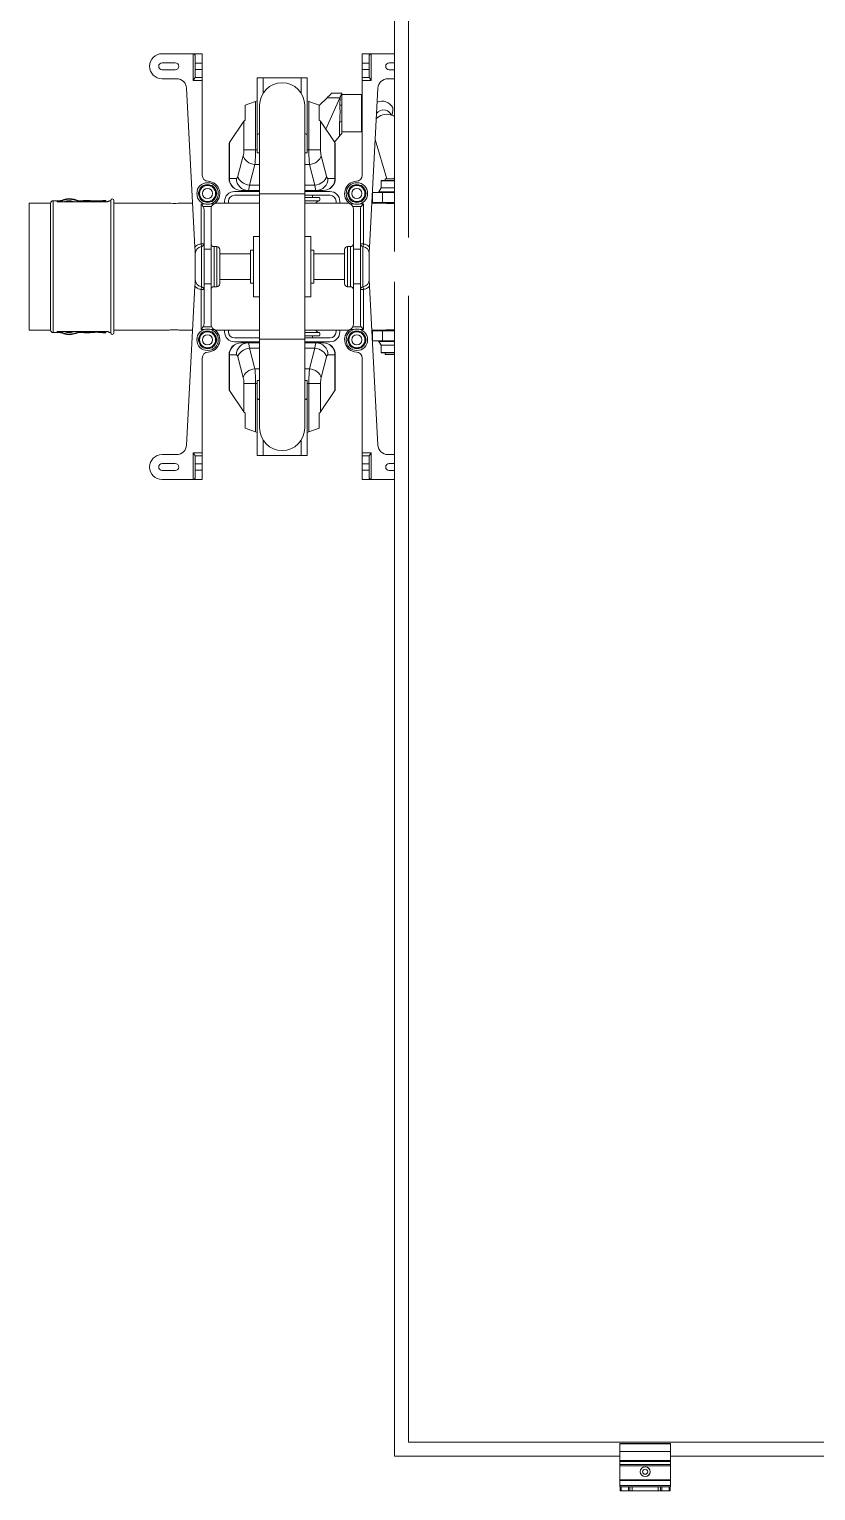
# Model space of a CAD drawing. Header units: feet. Extents: x -17 to 646, y -41 to 598.
# Drawn here: x 325.862 to 328.437, y 552.705 to 557.49 of the extents above; entities that cross this region are included whole.
import ezdxf

# ---------------------------------------------------------------- set-up
doc = ezdxf.new("R2010")
doc.units = ezdxf.units.FT
doc.header["$MEASUREMENT"] = 0

msp = doc.modelspace()

# ---------------------------------------------------------------- linework, layer by layer
at = {"color": 7, "linetype": 'Continuous', "lineweight": 15}
for p, q in [((327.0582, 556.76239), (327.0582, 560.60732)), ((327.10413, 560.56139), (327.10413, 556.80832)), ((326.42857, 557.40952), (326.29734, 557.40952)), ((326.33999, 557.37999), (326.29734, 557.37999)), ((326.39904, 557.40952), (326.39904, 557.32174)), ((326.4056, 557.40131), (326.4056, 557.3357)), ((326.42857, 557.37875), (326.4056, 557.37875)), ((326.42857, 557.01169), (326.42857, 557.40952)), ((327.0582, 557.40952), (326.95183, 557.40952)), ((326.95183, 557.40952), (326.95183, 557.01169)), ((326.9748, 557.37875), (326.95183, 557.37875)), ((326.9748, 557.3357), (326.9748, 557.40131)), ((326.98136, 557.32174), (326.98136, 557.40952)), ((327.0582, 557.37999), (327.04041, 557.37999)), ((326.29734, 557.35702), (326.33999, 557.35702)), ((326.34448, 557.3275), (326.29734, 557.3275)), ((326.39904, 557.32174), (326.42857, 557.32174)), ((326.42857, 557.33199), (326.40489, 557.33199)), ((326.4056, 557.35826), (326.42857, 557.35826)), ((326.77222, 557.33078), (326.60818, 557.33078)), ((326.60818, 557.33078), (326.60818, 557.08619)), ((326.77222, 557.33078), (326.77222, 557.08619)), ((326.95183, 557.35826), (326.9748, 557.35826)), ((326.97551, 557.33199), (326.95183, 557.33199)), ((326.95183, 557.32174), (326.98136, 557.32174)), ((327.03592, 557.3275), (327.0582, 557.3275)), ((327.04041, 557.35702), (327.0582, 557.35702)), ((326.40449, 556.77654), (326.37724, 557.29641)), ((326.6738, 557.31253), (326.6738, 557.31258)), ((326.8854, 557.28046), (326.85259, 557.28046)), ((326.85259, 557.28046), (326.85259, 557.28046)), ((326.8854, 557.27952), (326.8854, 557.28046)), ((326.8854, 557.27554), (326.94937, 557.27554)), ((326.94937, 557.27554), (326.95183, 557.27536)), ((326.97591, 556.77654), (327.00316, 557.29641)), ((326.60288, 557.25329), (326.56878, 557.24113)), ((326.56878, 557.24113), (326.56878, 557.19201)), ((326.60818, 557.25519), (326.60288, 557.25329)), ((326.60288, 557.09444), (326.60288, 557.25329)), ((326.61638, 556.18419), (326.61638, 557.24056)), ((326.76401, 557.24056), (326.76401, 556.18419)), ((326.77752, 557.25329), (326.77222, 557.25519)), ((326.81162, 557.24113), (326.77752, 557.25329)), ((326.77752, 557.25329), (326.77752, 557.09444)), ((326.81162, 557.24005), (326.83693, 557.26502)), ((326.81162, 557.19201), (326.81162, 557.24113)), ((326.8785, 557.26502), (326.83287, 557.1629)), ((326.83725, 557.26533), (326.83693, 557.26502)), ((326.83693, 557.26502), (326.8785, 557.26502)), ((326.8785, 557.26502), (326.87943, 557.26696)), ((326.87943, 557.26696), (326.87909, 557.24079)), ((326.8854, 557.18718), (326.8854, 557.24103)), ((326.51746, 557.11834), (326.56465, 557.18826)), ((326.56465, 557.18826), (326.56465, 557.09444)), ((326.81575, 557.09444), (326.81575, 557.18826)), ((326.81575, 557.18826), (326.86294, 557.11834)), ((326.87689, 557.13883), (326.86167, 557.12022)), ((326.87746, 557.13951), (326.87689, 557.13883)), ((326.94937, 557.15416), (326.8854, 557.15416)), ((326.95183, 557.15434), (326.94937, 557.15416)), ((327.03316, 556.99947), (326.99438, 557.12897)), ((326.51632, 557.11492), (326.51632, 557.00107)), ((326.51746, 557.11834), (326.51746, 557.00107)), ((326.60288, 557.09444), (326.56465, 557.09444)), ((326.60846, 557.08473), (326.61638, 557.08473)), ((326.76401, 557.08473), (326.77194, 557.08473)), ((326.77752, 557.09444), (326.81575, 557.09444)), ((326.86294, 557.11834), (326.86294, 557.00107)), ((326.86407, 557.11492), (326.86407, 557.00107)), ((326.56259, 557.07522), (326.54485, 557.0081)), ((326.58308, 556.97928), (326.60082, 557.0464)), ((326.77958, 557.0464), (326.79732, 556.97928)), ((326.83555, 557.0081), (326.81781, 557.07522)), ((326.54045, 557.00107), (326.51632, 557.00107)), ((326.86407, 557.00107), (326.83995, 557.00107)), ((327.01429, 556.96998), (327.01429, 556.99342)), ((327.01559, 556.99473), (327.05845, 556.99473)), ((327.02729, 556.99473), (327.02729, 556.99947)), ((327.02729, 556.99947), (327.0582, 556.99947)), ((327.05745, 556.99947), (327.0582, 557.0002)), ((326.61638, 556.94596), (326.53371, 556.94596)), ((326.53437, 556.95843), (326.61638, 556.95843)), ((326.55569, 556.96171), (326.61638, 556.96171)), ((326.55933, 556.95843), (326.55933, 556.96171)), ((326.76401, 556.96171), (326.82471, 556.96171)), ((326.76401, 556.95843), (326.84603, 556.95843)), ((326.84669, 556.94596), (326.76401, 556.94596)), ((326.76401, 556.93912), (326.81239, 556.93912)), ((326.78959, 556.96171), (326.78959, 556.95843)), ((326.78959, 556.94596), (326.78959, 556.93912)), ((326.80338, 556.96171), (326.80338, 556.95843)), ((327.0582, 556.95514), (326.98546, 556.95514)), ((326.98546, 556.9207), (326.98546, 556.95514)), ((327.00704, 556.95708), (327.01429, 556.96998)), ((327.01429, 556.96998), (327.0582, 556.96998)), ((327.01826, 556.92234), (327.01826, 556.95514)), ((325.86216, 556.9207), (325.93219, 556.9207)), ((325.86216, 556.9207), (325.86216, 556.50405)), ((325.93215, 556.91988), (325.93215, 556.50487)), ((325.94041, 556.92814), (325.9601, 556.92814)), ((325.95353, 556.92588), (325.95353, 556.92482)), ((325.9601, 556.92588), (325.95353, 556.92588)), ((326.11339, 556.92482), (325.95353, 556.92482)), ((325.96977, 556.92993), (325.9759, 556.93229)), ((325.97671, 556.93017), (325.97058, 556.92782)), ((325.97851, 556.92547), (325.97681, 556.92482)), ((326.01017, 556.92482), (326.00684, 556.92597)), ((326.01468, 556.92859), (326.00848, 556.93073)), ((326.00921, 556.93287), (326.01542, 556.93073)), ((326.04211, 556.92889), (326.05772, 556.92889)), ((326.10355, 556.92654), (326.04211, 556.92654)), ((326.07787, 556.92744), (326.07989, 556.92741)), ((326.10676, 556.92889), (326.11339, 556.92889)), ((326.11339, 556.92482), (326.11339, 556.92876)), ((326.12324, 556.92814), (326.12899, 556.92814)), ((326.12324, 556.92814), (326.12324, 556.92633)), ((326.12899, 556.49585), (326.12899, 556.9289)), ((326.13931, 556.49585), (326.13931, 556.9289)), ((326.13931, 556.9207), (326.31404, 556.9207)), ((326.36131, 556.9207), (326.39693, 556.9207)), ((326.42447, 556.91855), (326.42447, 556.78695)), ((326.43154, 556.9091), (326.45913, 556.9091)), ((326.43431, 556.8994), (326.43431, 556.52535)), ((326.45727, 556.52401), (326.45727, 556.90074)), ((326.46671, 556.91755), (326.46827, 556.91855)), ((326.47116, 556.9207), (326.61638, 556.9207)), ((326.50156, 556.9207), (326.50156, 556.92562)), ((326.51403, 556.92627), (326.51403, 556.9207)), ((326.76401, 556.92803), (326.81239, 556.92803)), ((326.76401, 556.9207), (326.90924, 556.9207)), ((326.86637, 556.9207), (326.86637, 556.92627)), ((326.87884, 556.92562), (326.87884, 556.9207)), ((326.91212, 556.91855), (326.91369, 556.91755)), ((326.92126, 556.9091), (326.94886, 556.9091)), ((326.92313, 556.90074), (326.92313, 556.52401)), ((326.94609, 556.52535), (326.94609, 556.8994)), ((326.95593, 556.78695), (326.95593, 556.91855)), ((326.98347, 556.9207), (327.01938, 556.9207)), ((326.98546, 556.92234), (327.0582, 556.92234)), ((327.02037, 556.92056), (327.02037, 556.92234)), ((326.5967, 556.8108), (326.61638, 556.8108)), ((326.5967, 556.8108), (326.5967, 556.61396)), ((326.76401, 556.8108), (326.7837, 556.8108)), ((326.7837, 556.8108), (326.7837, 556.61396)), ((326.4056, 556.75528), (326.4056, 556.66947)), ((326.43431, 556.76911), (326.45727, 556.76911)), ((326.46711, 556.77799), (326.47614, 556.77799)), ((326.48598, 556.6566), (326.48598, 556.76815)), ((326.48598, 556.75404), (326.58686, 556.75404)), ((326.58686, 556.76651), (326.5967, 556.76651)), ((326.58686, 556.76651), (326.58686, 556.65824)), ((326.7837, 556.76651), (326.79354, 556.76651)), ((326.79354, 556.76651), (326.79354, 556.65824)), ((326.79354, 556.75404), (326.89442, 556.75404)), ((326.89442, 556.76815), (326.89442, 556.6566)), ((326.90426, 556.77799), (326.91328, 556.77799)), ((326.94609, 556.76911), (326.92313, 556.76911)), ((326.9748, 556.75485), (326.97482, 556.75571)), ((326.9748, 556.66947), (326.9748, 556.75528)), ((326.40449, 556.64821), (326.37724, 556.12834)), ((326.4056, 556.6699), (326.40558, 556.66904)), ((326.43431, 556.65565), (326.45727, 556.65565)), ((326.47614, 556.64676), (326.46711, 556.64676)), ((326.58686, 556.67071), (326.48598, 556.67071)), ((326.5967, 556.65824), (326.58686, 556.65824)), ((326.79354, 556.65824), (326.7837, 556.65824)), ((326.89442, 556.67071), (326.79354, 556.67071)), ((326.91328, 556.64676), (326.90426, 556.64676)), ((326.94609, 556.65565), (326.92313, 556.65565)), ((326.97591, 556.64821), (327.00316, 556.12834)), ((327.0582, 552.81743), (327.0582, 556.66236)), ((326.42447, 556.6378), (326.42447, 556.5062)), ((326.5967, 556.61396), (326.61638, 556.61396)), ((326.76401, 556.61396), (326.7837, 556.61396)), ((326.95593, 556.5062), (326.95593, 556.6378)), ((327.10413, 556.61643), (327.10413, 552.86336)), ((325.93219, 556.50405), (325.86216, 556.50405)), ((326.31404, 556.50405), (326.13931, 556.50405)), ((326.39693, 556.50405), (326.36131, 556.50405)), ((326.45913, 556.51565), (326.43154, 556.51565)), ((326.46827, 556.5062), (326.46671, 556.5072)), ((326.61638, 556.50405), (326.47116, 556.50405)), ((326.50156, 556.49913), (326.50156, 556.50405)), ((326.51403, 556.50405), (326.51403, 556.49848)), ((326.90924, 556.50405), (326.76401, 556.50405)), ((326.86637, 556.49848), (326.86637, 556.50405)), ((326.87884, 556.50405), (326.87884, 556.49913)), ((326.91369, 556.5072), (326.91212, 556.5062)), ((326.94886, 556.51565), (326.92126, 556.51565)), ((327.01938, 556.50405), (326.98347, 556.50405)), ((326.98546, 556.50405), (326.98546, 556.46961)), ((327.01909, 556.50241), (327.02037, 556.50256)), ((327.02037, 556.50241), (327.02037, 556.50419)), ((325.9601, 556.49661), (325.94041, 556.49661)), ((325.95353, 556.49993), (325.95353, 556.49887)), ((325.95353, 556.49993), (326.11339, 556.49993)), ((325.9601, 556.49887), (325.95353, 556.49887)), ((325.9759, 556.49247), (325.96977, 556.49482)), ((325.97671, 556.49458), (325.97058, 556.49693)), ((325.97851, 556.49928), (325.97681, 556.49993)), ((326.01017, 556.49993), (326.00684, 556.49879)), ((326.01468, 556.49616), (326.00848, 556.49402)), ((326.01542, 556.49402), (326.00921, 556.49188)), ((326.10355, 556.49822), (326.04211, 556.49822)), ((326.05786, 556.49586), (326.04211, 556.49586)), ((326.11339, 556.49586), (326.10674, 556.49586)), ((326.11339, 556.49993), (326.11339, 556.49599)), ((326.12324, 556.49842), (326.12324, 556.49661)), ((326.12899, 556.49661), (326.12324, 556.49661)), ((326.53371, 556.47879), (326.61638, 556.47879)), ((326.61638, 556.46633), (326.53437, 556.46633)), ((326.61638, 556.46305), (326.55569, 556.46305)), ((326.81239, 556.49672), (326.76401, 556.49672)), ((326.81239, 556.48563), (326.76401, 556.48563)), ((326.76401, 556.47879), (326.84669, 556.47879)), ((326.84603, 556.46633), (326.76401, 556.46633)), ((326.82471, 556.46305), (326.76401, 556.46305)), ((326.78959, 556.48563), (326.78959, 556.47879)), ((326.78959, 556.46633), (326.78959, 556.46305)), ((327.0582, 556.50241), (326.98546, 556.50241)), ((326.98546, 556.46961), (327.0582, 556.46961)), ((327.01429, 556.45477), (327.00704, 556.46767)), ((327.01429, 556.43133), (327.01429, 556.45477)), ((327.0582, 556.45477), (327.01429, 556.45477)), ((327.01826, 556.46961), (327.01826, 556.50241)), ((326.42857, 556.01524), (326.42857, 556.41307)), ((326.51632, 556.42368), (326.54045, 556.42368)), ((326.51632, 556.30983), (326.51632, 556.42368)), ((326.51746, 556.30641), (326.51746, 556.42368)), ((326.54485, 556.41665), (326.56259, 556.34953)), ((326.60082, 556.37835), (326.58308, 556.44548)), ((326.79732, 556.44548), (326.77958, 556.37835)), ((326.81781, 556.34953), (326.83555, 556.41665)), ((326.83995, 556.42368), (326.86407, 556.42368)), ((326.86294, 556.30641), (326.86294, 556.42368)), ((326.86407, 556.30983), (326.86407, 556.42368)), ((326.95183, 556.41307), (326.95183, 556.01524)), ((327.05845, 556.43003), (327.01559, 556.43003)), ((327.02729, 556.42528), (327.02729, 556.43003)), ((327.0582, 556.42528), (327.02729, 556.42528)), ((326.60288, 556.33031), (326.56465, 556.33031)), ((326.56465, 556.33031), (326.56465, 556.23649)), ((326.60288, 556.17146), (326.60288, 556.33031)), ((326.60818, 556.09397), (326.60818, 556.33856)), ((326.61638, 556.34002), (326.60846, 556.34002)), ((326.77194, 556.34002), (326.76401, 556.34002)), ((326.77222, 556.09397), (326.77222, 556.33856)), ((326.77752, 556.33031), (326.77752, 556.17146)), ((326.77752, 556.33031), (326.81575, 556.33031)), ((326.81575, 556.23649), (326.81575, 556.33031)), ((326.56465, 556.23649), (326.51746, 556.30641)), ((326.86294, 556.30641), (326.81575, 556.23649)), ((326.56878, 556.23274), (326.56878, 556.18362)), ((326.81162, 556.18362), (326.81162, 556.23274)), ((326.56878, 556.18362), (326.60288, 556.17146)), ((326.60288, 556.17146), (326.60818, 556.16957)), ((326.77222, 556.16957), (326.77752, 556.17146)), ((326.77752, 556.17146), (326.81162, 556.18362)), ((326.34448, 556.09725), (326.29734, 556.09725)), ((326.39904, 556.10301), (326.39904, 556.01524)), ((326.42857, 556.10301), (326.39904, 556.10301)), ((326.40489, 556.09276), (326.42857, 556.09276)), ((326.4056, 556.08905), (326.4056, 556.02344)), ((326.60818, 556.09397), (326.77222, 556.09397)), ((326.7066, 556.11222), (326.7066, 556.11217)), ((326.98136, 556.10301), (326.95183, 556.10301)), ((326.95183, 556.09276), (326.97551, 556.09276)), ((326.9748, 556.02344), (326.9748, 556.08905)), ((326.98136, 556.01524), (326.98136, 556.10301)), ((327.03592, 556.09725), (327.0582, 556.09725)), ((326.33999, 556.06773), (326.29734, 556.06773)), ((326.29734, 556.04476), (326.33999, 556.04476)), ((326.42857, 556.06649), (326.4056, 556.06649)), ((326.4056, 556.046), (326.42857, 556.046)), ((326.9748, 556.06649), (326.95183, 556.06649)), ((326.95183, 556.046), (326.9748, 556.046)), ((327.0582, 556.06773), (327.04041, 556.06773)), ((327.04041, 556.04476), (327.0582, 556.04476)), ((326.42857, 556.01524), (326.29734, 556.01524)), ((327.0582, 556.01524), (326.95183, 556.01524)), ((327.10413, 552.86336), (330.94906, 552.86336)), ((327.79553, 552.84195), (327.79503, 552.84195)), ((327.79503, 552.84195), (327.79503, 552.73256)), ((327.79553, 552.85957), (327.9612, 552.85957)), ((327.79553, 552.85957), (327.79553, 552.80064)), ((327.79553, 552.85944), (327.9612, 552.85944)), ((327.79553, 552.85805), (327.9612, 552.85805)), ((327.79553, 552.83344), (327.9612, 552.83344)), ((327.9612, 552.85957), (327.9612, 552.80064)), ((327.96169, 552.84195), (327.9612, 552.84195)), ((327.96169, 552.84195), (327.96169, 552.73256)), ((327.79503, 552.81743), (327.0582, 552.81743)), ((327.96169, 552.79109), (327.79503, 552.79109)), ((327.96169, 552.78674), (327.79503, 552.78674)), ((327.79553, 552.80392), (327.9612, 552.80392)), ((327.79553, 552.80064), (327.9612, 552.80064)), ((330.09149, 552.81743), (327.96169, 552.81743)), ((327.79553, 552.73256), (327.79503, 552.73256)), ((327.79553, 552.74067), (327.9612, 552.74067)), ((327.79553, 552.74067), (327.79553, 552.71698)), ((327.9612, 552.7383), (327.79553, 552.7383)), ((327.9612, 552.74067), (327.9612, 552.71698)), ((327.96169, 552.73256), (327.9612, 552.73256)), ((327.9612, 552.72223), (327.79553, 552.72223)), ((327.9612, 552.71698), (327.79553, 552.71698)), ((327.79635, 552.70461), (327.79635, 552.71698)), ((327.79635, 552.70461), (327.96038, 552.70461)), ((327.82859, 552.70461), (327.82859, 552.71698)), ((327.92813, 552.70461), (327.92813, 552.71698)), ((327.96038, 552.71698), (327.96038, 552.70461))]:
    msp.add_line(p, q, dxfattribs=at)
at = {"color": 8, "linetype": 'Continuous', "lineweight": 15}
for p, q in [((326.62787, 557.33078), (326.62787, 557.2801)), ((326.75253, 557.33078), (326.75253, 557.2801)), ((326.94937, 557.27554), (326.94937, 557.15416)), ((326.60818, 557.09444), (326.60288, 557.09444)), ((326.77752, 557.09444), (326.77222, 557.09444)), ((326.60082, 557.0464), (326.61638, 557.0464)), ((326.76401, 557.0464), (326.77958, 557.0464)), ((327.01429, 556.99342), (327.0582, 556.99342)), ((326.61638, 556.97928), (326.58308, 556.97928)), ((326.58358, 556.96171), (326.58358, 556.95843)), ((326.76401, 556.95022), (326.61638, 556.95022)), ((326.79732, 556.97928), (326.76401, 556.97928)), ((326.79682, 556.95843), (326.79682, 556.96171)), ((327.00704, 556.95708), (327.0582, 556.95708)), ((325.94041, 556.49661), (325.94041, 556.92814)), ((325.9601, 556.92814), (325.9601, 556.92588)), ((325.96977, 556.92993), (325.97058, 556.92782)), ((325.9759, 556.93229), (325.97671, 556.93017)), ((326.00921, 556.93287), (326.00848, 556.93073)), ((326.01542, 556.93073), (326.01468, 556.92859)), ((326.03832, 556.92812), (326.03855, 556.92587)), ((326.10355, 556.92654), (326.10355, 556.92482)), ((326.43471, 556.91855), (326.42447, 556.91855)), ((326.46827, 556.91855), (326.45687, 556.91855)), ((326.92353, 556.91855), (326.91212, 556.91855)), ((326.95593, 556.91855), (326.94568, 556.91855)), ((326.42447, 556.78695), (326.4256, 556.77805)), ((326.42447, 556.78695), (326.43427, 556.78695)), ((326.4257, 556.64669), (326.4257, 556.77807)), ((326.46711, 556.64676), (326.46711, 556.77799)), ((326.47614, 556.77799), (326.47614, 556.64676)), ((326.90426, 556.64676), (326.90426, 556.77799)), ((326.91328, 556.77799), (326.91328, 556.64676)), ((326.94613, 556.78695), (326.95593, 556.78695)), ((326.9547, 556.77807), (326.9547, 556.64669)), ((326.9548, 556.77805), (326.95593, 556.78695)), ((326.4256, 556.6467), (326.42447, 556.6378)), ((326.95593, 556.6378), (326.9548, 556.6467)), ((326.43427, 556.6378), (326.42447, 556.6378)), ((326.95593, 556.6378), (326.94613, 556.6378)), ((326.42447, 556.5062), (326.43471, 556.5062)), ((326.45687, 556.5062), (326.46827, 556.5062)), ((326.91212, 556.5062), (326.92353, 556.5062)), ((326.94568, 556.5062), (326.95593, 556.5062)), ((325.9601, 556.49661), (325.9601, 556.49887)), ((325.96977, 556.49482), (325.97058, 556.49693)), ((325.9759, 556.49247), (325.97671, 556.49458)), ((326.00921, 556.49188), (326.00848, 556.49402)), ((326.01542, 556.49402), (326.01468, 556.49616)), ((326.03832, 556.49663), (326.03855, 556.49888)), ((326.10355, 556.49993), (326.10355, 556.49822)), ((326.76401, 556.47453), (326.61638, 556.47453)), ((327.0582, 556.46767), (327.00704, 556.46767)), ((326.58308, 556.44548), (326.61638, 556.44548)), ((326.76401, 556.44548), (326.79732, 556.44548)), ((327.0582, 556.43133), (327.01429, 556.43133)), ((326.61638, 556.37835), (326.60082, 556.37835)), ((326.77958, 556.37835), (326.76401, 556.37835)), ((326.60288, 556.33031), (326.60818, 556.33031)), ((326.77222, 556.33031), (326.77752, 556.33031)), ((326.62787, 556.09397), (326.62787, 556.14465)), ((326.75253, 556.09397), (326.75253, 556.14465)), ((327.79553, 552.81816), (327.79503, 552.81816)), ((327.96169, 552.81816), (327.9612, 552.81816)), ((327.79953, 552.70461), (327.79953, 552.71698)), ((327.82433, 552.70461), (327.82433, 552.71698)), ((327.83604, 552.70461), (327.83604, 552.71698)), ((327.92068, 552.70461), (327.92068, 552.71698)), ((327.93239, 552.70461), (327.93239, 552.71698)), ((327.9572, 552.70461), (327.9572, 552.71698))]:
    msp.add_line(p, q, dxfattribs=at)
at = {"color": 7, "linetype": 'Continuous', "lineweight": 15, "flags": 128}
for points in [[(327.05195, 557.23287), (327.05222, 557.23218), (327.05261, 557.22978), (327.05263, 557.22636), (327.05231, 557.22209), (327.05164, 557.21717), (327.05066, 557.21183), (327.04981, 557.20795)], [(326.60082, 557.0464), (326.59404, 557.04767), (326.58746, 557.0498), (326.5813, 557.05271), (326.57575, 557.05632), (326.57096, 557.06051), (326.5671, 557.06515), (326.56428, 557.07011), (326.56259, 557.07522)], [(326.77958, 557.0464), (326.78636, 557.04767), (326.79293, 557.0498), (326.79909, 557.05271), (326.80465, 557.05632), (326.80944, 557.06051), (326.8133, 557.06515), (326.81612, 557.07011), (326.81781, 557.07522)], [(326.58308, 556.97928), (326.5763, 556.98055), (326.56972, 556.98268), (326.56356, 556.98559), (326.55801, 556.9892), (326.55322, 556.99339), (326.54936, 556.99803), (326.54654, 557.00299), (326.54485, 557.0081)], [(326.79732, 556.97928), (326.8041, 556.98055), (326.81068, 556.98268), (326.81684, 556.98559), (326.82239, 556.9892), (326.82718, 556.99339), (326.83104, 556.99803), (326.83386, 557.00299), (326.83555, 557.0081)], [(327.05448, 556.99947), (327.05504, 557.00009), (327.0582, 557.00328)], [(326.58308, 556.44548), (326.5763, 556.4442), (326.56972, 556.44207), (326.56356, 556.43916), (326.55801, 556.43555), (326.55322, 556.43136), (326.54936, 556.42672), (326.54654, 556.42176), (326.54485, 556.41665)], [(326.79732, 556.44548), (326.8041, 556.4442), (326.81068, 556.44207), (326.81684, 556.43916), (326.82239, 556.43555), (326.82718, 556.43136), (326.83104, 556.42672), (326.83386, 556.42176), (326.83555, 556.41665)], [(326.60082, 556.37835), (326.59404, 556.37708), (326.58746, 556.37495), (326.5813, 556.37204), (326.57575, 556.36843), (326.57096, 556.36424), (326.5671, 556.3596), (326.56428, 556.35464), (326.56259, 556.34953)], [(326.77958, 556.37835), (326.78636, 556.37708), (326.79293, 556.37495), (326.79909, 556.37204), (326.80465, 556.36843), (326.80944, 556.36424), (326.8133, 556.3596), (326.81612, 556.35464), (326.81781, 556.34953)]]:
    msp.add_lwpolyline(points, dxfattribs=at)
at = {"color": 8, "linetype": 'Continuous', "lineweight": 15, "flags": 128}
msp.add_lwpolyline([(327.0549, 556.99947), (327.05528, 556.99989), (327.0582, 557.00285)], dxfattribs=at)
at = {"color": 7, "linetype": 'Continuous', "lineweight": 15}
for centre, radius in [((326.44579, 556.95186), 0.0351), ((326.93461, 556.95186), 0.0351), ((326.44579, 556.95186), 0.02625), ((326.44579, 556.95186), 0.0164), ((326.93461, 556.95186), 0.02625), ((326.93461, 556.95186), 0.0164), ((326.44579, 556.47289), 0.0351), ((326.93461, 556.47289), 0.0351), ((326.44579, 556.47289), 0.02625), ((326.44579, 556.47289), 0.0164), ((326.93461, 556.47289), 0.02625), ((326.93461, 556.47289), 0.0164), ((327.87836, 552.76701), 0.01619), ((327.87836, 552.76701), 0.01614), ((327.87836, 552.76701), 0.0082)]:
    msp.add_circle(centre, radius, dxfattribs=at)
for centre, radius, start, end in [((326.29734, 557.36851), 0.04101, 90, 270), ((326.29734, 557.36851), 0.01148, 90, 270), ((326.33999, 557.36851), 0.01148, 270, 90), ((327.04041, 557.36851), 0.01148, 90, 270), ((326.34448, 557.29469), 0.03281, 3, 90), ((327.03592, 557.29469), 0.03281, 90, 177), ((326.6902, 557.24056), 0.07381, 0, 180), ((326.87991, 557.30036), 0.05958, 269.21598, 275.28872), ((327.02209, 557.19774), 0.028, 76.56995, 146.30866), ((327.01695, 557.21485), 0.03937, 27.24949, 114.28474), ((327.02316, 557.20072), 0.02486, 19.65213, 77.36513), ((326.87923, 557.2496), 0.06272, 269.1398, 275.6402), ((327.03264, 557.16244), 0.04869, 76.6949, 135.48862), ((327.03339, 557.16577), 0.04527, 56.7701, 76.64233), ((326.44825, 557.01169), 0.01968, 180, 267.64472), ((326.44579, 556.95186), 0.0292, 65.33618, 115.68437), ((326.44579, 556.95186), 0.04019, 304.01996, 87.64472), ((326.55569, 557.00107), 0.03937, 180, 270), ((326.55629, 557.00054), 0.03883, 179.20634, 269.11267), ((326.57928, 557.00054), 0.03883, 179.20634, 269.11267), ((326.80112, 557.00054), 0.03883, 270.88733, 0.79366), ((326.8241, 557.00054), 0.03883, 270.88733, 0.79366), ((326.82471, 557.00107), 0.03937, 270, 0), ((326.93461, 556.95186), 0.04019, 92.35528, 235.98004), ((326.93461, 556.95186), 0.0292, 65.33618, 115.68437), ((326.93215, 557.01169), 0.01968, 272.35528, 0), ((327.01559, 556.99342), 0.0013, 90, 180), ((325.99335, 556.88681), 0.04871, 71, 110.99997), ((325.99335, 556.88681), 0.04645, 71, 111), ((326.13415, 556.9289), 0.00516, 0, 180), ((326.44579, 556.95186), 0.0292, 184.60084, 234.255), ((326.44579, 556.95186), 0.0292, 126.47348, 173.56567), ((326.44579, 556.95186), 0.0292, 5.60492, 53.90319), ((326.44579, 556.95186), 0.0292, 306.34948, 353.82664), ((326.53437, 556.92562), 0.03281, 90, 180), ((326.53371, 556.92627), 0.01968, 90, 180), ((326.7935, 556.93357), 0.01968, 343.6403, 16.3597), ((326.84603, 556.92562), 0.03281, 0, 90), ((326.84669, 556.92627), 0.01968, 0, 90), ((326.93461, 556.95186), 0.0292, 184.60084, 234.255), ((326.93461, 556.95186), 0.0292, 126.47348, 173.56567), ((326.93461, 556.95186), 0.0292, 5.60492, 53.90319), ((326.93461, 556.95186), 0.0292, 306.34948, 353.82664), ((327.00818, 556.95645), 0.0013, 150.65726, 270), ((325.94041, 556.91988), 0.00826, 90, 174.30408), ((325.9601, 556.95514), 0.027, 270, 291), ((325.9601, 556.95514), 0.02927, 270, 291), ((325.99335, 556.88681), 0.04141, 71, 111), ((326.03275, 556.98108), 0.05551, 251, 276), ((326.03275, 556.98108), 0.05325, 251, 276.00002), ((326.03618, 556.94845), 0.02044, 276, 286.89111), ((326.03618, 556.94845), 0.0227, 276, 285.14187), ((326.33753, 557.12829), 0.20895, 263.54585, 276.5358), ((326.44579, 556.95186), 0.0292, 245.76204, 295.15044), ((326.47696, 556.90074), 0.01968, 154.88049, 180), ((326.81239, 556.91491), 0.01312, 90, 153.81634), ((326.90344, 556.90074), 0.01968, 0, 25.11951), ((326.93461, 556.95186), 0.0292, 245.76204, 295.15044), ((326.42857, 556.75528), 0.02296, 97.18076, 180), ((326.42447, 556.78783), 0.00984, 277.18076, 0), ((326.46711, 556.78783), 0.00984, 180, 270), ((326.47614, 556.76815), 0.00984, 0, 90), ((326.90426, 556.76815), 0.00984, 90, 180), ((326.91328, 556.78783), 0.00984, 270, 0), ((326.95593, 556.78783), 0.00984, 180, 262.81924), ((326.95183, 556.75528), 0.02296, 0, 82.81924), ((326.42857, 556.66947), 0.02296, 180, 262.81924), ((326.42447, 556.63692), 0.00984, 0, 82.81924), ((326.46711, 556.63692), 0.00984, 90, 180), ((326.47614, 556.6566), 0.00984, 270, 0), ((326.90426, 556.6566), 0.00984, 180, 270), ((326.91328, 556.63692), 0.00984, 0, 90), ((326.95593, 556.63692), 0.00984, 97.18076, 180), ((326.95183, 556.66947), 0.02296, 277.18076, 0), ((325.94041, 556.50487), 0.00826, 185.69592, 270), ((326.44579, 556.47289), 0.04019, 272.35528, 55.98004), ((326.47696, 556.52401), 0.01968, 180, 205.11951), ((326.81239, 556.50984), 0.01312, 206.18366, 270), ((326.93461, 556.47289), 0.04019, 124.01996, 267.64472), ((326.90344, 556.52401), 0.01968, 334.88049, 0), ((325.9601, 556.46961), 0.02927, 69, 90), ((325.9601, 556.46961), 0.027, 69, 90), ((325.99335, 556.53794), 0.04871, 249, 289), ((325.99335, 556.53794), 0.04645, 249, 289), ((325.99335, 556.53794), 0.04141, 249, 289), ((326.03275, 556.44367), 0.05551, 84, 109), ((326.03275, 556.44367), 0.05325, 84, 109), ((326.03618, 556.4763), 0.02044, 73.11164, 84), ((326.03618, 556.4763), 0.0227, 74.85813, 84), ((326.13415, 556.49585), 0.00516, 180, 0), ((326.44579, 556.47289), 0.0292, 184.60084, 234.255), ((326.44579, 556.47289), 0.0292, 126.47348, 173.56567), ((326.44579, 556.47289), 0.0292, 65.33618, 115.68437), ((326.44579, 556.47289), 0.0292, 5.60492, 53.90319), ((326.44579, 556.47289), 0.0292, 306.34948, 353.82664), ((326.53437, 556.49913), 0.03281, 180, 270), ((326.53371, 556.49848), 0.01968, 180, 270), ((326.55569, 556.42368), 0.03937, 90, 180), ((326.55629, 556.42422), 0.03883, 90.88733, 180.79366), ((326.57928, 556.42422), 0.03883, 90.88733, 180.79366), ((326.80112, 556.42422), 0.03883, 359.20634, 89.11267), ((326.7935, 556.49118), 0.01968, 343.6403, 16.3597), ((326.8241, 556.42422), 0.03883, 359.20634, 89.11267), ((326.82471, 556.42368), 0.03937, 0, 90), ((326.84603, 556.49913), 0.03281, 270, 0), ((326.84669, 556.49848), 0.01968, 270, 0), ((326.93461, 556.47289), 0.0292, 184.60084, 234.255), ((326.93461, 556.47289), 0.0292, 126.47348, 173.56567), ((326.93461, 556.47289), 0.0292, 65.33618, 115.68437), ((326.93461, 556.47289), 0.0292, 5.60492, 53.90319), ((326.93461, 556.47289), 0.0292, 306.34948, 353.82664), ((327.00818, 556.46831), 0.0013, 90, 209.34274), ((326.44825, 556.41307), 0.01968, 92.35528, 180), ((326.44579, 556.47289), 0.0292, 245.76204, 295.15044), ((326.93461, 556.47289), 0.0292, 245.76204, 295.15044), ((326.93215, 556.41307), 0.01968, 0, 87.64472), ((327.01559, 556.43133), 0.0013, 180, 270), ((326.6902, 556.18419), 0.07381, 180, 0), ((326.34448, 556.13006), 0.03281, 270, 357), ((327.03592, 556.13006), 0.03281, 183, 270), ((326.29734, 556.05624), 0.04101, 90, 270), ((326.29734, 556.05624), 0.01148, 90, 270), ((326.33999, 556.05624), 0.01148, 270, 90), ((327.04041, 556.05624), 0.01148, 90, 270)]:
    msp.add_arc(centre, radius, start, end, dxfattribs=at)
at = {"color": 7, "linetype": 'Continuous', "lineweight": 15, "extrusion": (0, 0, -1)}
for centre, major_axis, ratio, start_param, end_param in [((326.39904, 557.40131), (0, 0.0082), 0.8, 0, 1.5707963), ((326.98136, 557.40131), (0, 0.0082), 0.8, 4.712389, 6.2831853), ((326.39904, 557.3357), (0, 0.0082), 0.8, 1.5707963, 2.0399954), ((326.98136, 557.3357), (0, 0.0082), 0.8, 4.2431899, 4.712389), ((326.60288, 557.18484), (-0.03937, 0), 0.364309, 0.2410691, 0.5235988), ((326.77752, 557.18484), (-0.03937, 0), 0.364309, 2.6179939, 2.9005235), ((326.62787, 557.1416), (-0.01968, 0), 0.4444444, 0, 0.9479697), ((326.75253, 557.1416), (-0.01968, 0), 0.4444444, 2.1936229, 3.1415927), ((326.55569, 557.11492), (-0.03937, 0), 0.364309, 0, 0.2410691), ((326.55819, 557.09444), (0, 0.02625), 0.2458501, 1.5707963, 2.3923737), ((326.59642, 557.09444), (0, 0.06561), 0.0983401, 1.5707963, 2.3923737), ((326.62787, 557.08619), (-0.01968, 0), 0.4444444, 6.1157372, 6.2831853), ((326.75253, 557.08619), (-0.01968, 0), 0.4444444, 3.1415927, 3.3090407), ((326.78398, 557.09444), (0, 0.06561), 0.0983401, 3.8908116, 4.712389), ((326.8222, 557.09444), (0, 0.02625), 0.2458501, 3.8908116, 4.712389), ((326.82471, 557.11492), (-0.03937, 0), 0.364309, 2.9005235, 3.1415927), ((326.54045, 557.02732), (0, 0.02625), 0.2458501, 2.3923737, 3.1415927), ((326.83995, 557.02732), (0, 0.02625), 0.2458501, 3.1415927, 3.8908116), ((326.57868, 557.02732), (0, 0.06561), 0.0983401, 2.3923737, 3.1415927), ((326.80172, 557.02732), (0, 0.06561), 0.0983401, 3.1415927, 3.8908116), ((326.42447, 556.8994), (0, 0.01395), 0.7053898, 0.8020114, 1.5707963), ((326.95593, 556.8994), (0, 0.01395), 0.7053898, 4.712389, 5.4811739), ((326.42447, 556.52535), (0, 0.01395), 0.7053898, 1.5707963, 2.3395813), ((326.95593, 556.52535), (0, 0.01395), 0.7053898, 3.943604, 4.712389), ((326.57868, 556.39743), (0, 0.06561), 0.0983401, 0, 0.749219), ((326.80172, 556.39743), (0, 0.06561), 0.0983401, 5.5339663, 6.2831853), ((326.54045, 556.39743), (0, 0.02625), 0.2458501, 0, 0.749219), ((326.83995, 556.39743), (0, 0.02625), 0.2458501, 5.5339663, 6.2831853), ((326.59642, 556.33031), (0, 0.06561), 0.0983401, 0.749219, 1.5707963), ((326.78398, 556.33031), (0, 0.06561), 0.0983401, 4.712389, 5.5339663), ((326.55819, 556.33031), (0, 0.02625), 0.2458501, 0.749219, 1.5707963), ((326.62787, 556.33856), (-0.01968, 0), 0.4444444, 0, 0.1674481), ((326.75253, 556.33856), (-0.01968, 0), 0.4444444, 2.9741446, 3.1415927), ((326.8222, 556.33031), (0, 0.02625), 0.2458501, 4.712389, 5.5339663), ((326.55569, 556.30983), (-0.03937, 0), 0.364309, 6.0421162, 6.2831853), ((326.62787, 556.28316), (-0.01968, 0), 0.4444444, 5.3352156, 6.2831853), ((326.75253, 556.28316), (-0.01968, 0), 0.4444444, 3.1415927, 4.0895624), ((326.82471, 556.30983), (-0.03937, 0), 0.364309, 3.1415927, 3.3826618), ((326.60288, 556.23991), (-0.03937, 0), 0.364309, 5.7595865, 6.0421162), ((326.77752, 556.23991), (-0.03937, 0), 0.364309, 3.3826618, 3.6651914), ((326.39904, 556.08905), (0, 0.0082), 0.8, 1.1015973, 1.5707963), ((326.98136, 556.08905), (0, 0.0082), 0.8, 4.712389, 5.181588), ((326.39904, 556.02344), (0, 0.0082), 0.8, 1.5707963, 3.1415927), ((326.98136, 556.02344), (0, 0.0082), 0.8, 3.1415927, 4.712389)]:
    msp.add_ellipse(centre, major_axis=major_axis, ratio=ratio, start_param=start_param, end_param=end_param, dxfattribs=at)
at = {"color": 7, "linetype": 'Continuous', "lineweight": 15}
for points, knots in [([(326.39904, 557.32174), (326.39905, 557.32176), (326.40037, 557.32385), (326.40271, 557.32745), (326.40426, 557.33068), (326.40489, 557.33199)], [0, 0, 0, 0, 0.0037126, 0.594805, 1, 1, 1, 1]), ([(326.97551, 557.33199), (326.97614, 557.33068), (326.97768, 557.32745), (326.98002, 557.32385), (326.98135, 557.32176), (326.98136, 557.32174)], [0, 0, 0, 0, 0.405195, 0.9962874, 1, 1, 1, 1]), ([(326.85259, 557.28046), (326.85257, 557.28044), (326.85249, 557.28035), (326.85108, 557.27893), (326.84748, 557.27534), (326.84268, 557.2706), (326.83908, 557.26711), (326.83725, 557.26533)], [0, 0, 0, 0, 0.068009, 0.2890927, 0.5457101, 0.7681046, 1, 1, 1, 1]), ([(326.87943, 557.26696), (326.87982, 557.26769), (326.88159, 557.27107), (326.88451, 557.27615), (326.88511, 557.27843), (326.8854, 557.27952)], [0, 0, 0, 0, 0.1272746, 0.5817612, 1, 1, 1, 1]), ([(326.8854, 557.24103), (326.8854, 557.25104), (326.8854, 557.26387), (326.8854, 557.2767), (326.8854, 557.27952)], [0, 0, 0, 0, 0.7800779, 1, 1, 1, 1]), ([(326.87909, 557.24079), (326.87912, 557.23687), (326.87916, 557.22904), (326.87976, 557.21615), (326.87897, 557.20208), (326.87852, 557.19195), (326.87829, 557.18688)], [0, 0, 0, 0, 0.21764, 0.4354998, 0.7175792, 1, 1, 1, 1]), ([(326.87829, 557.18688), (326.87824, 557.18365), (326.87798, 557.16787), (326.8777, 557.15207), (326.87746, 557.13952), (326.87746, 557.13951)], [0, 0, 0, 0, 0.2047228, 0.9995737, 1, 1, 1, 1]), ([(326.8854, 557.14917), (326.8854, 557.14919), (326.8854, 557.15863), (326.8854, 557.1713), (326.8854, 557.18395), (326.8854, 557.18718)], [0, 0, 0, 0, 0.0017208, 0.7451016, 1, 1, 1, 1]), ([(326.8854, 557.14917), (326.8853, 557.14895), (326.88503, 557.14838), (326.88249, 557.14529), (326.87924, 557.14156), (326.87746, 557.13951)], [0, 0, 0, 0, 0.2263993, 0.5760504, 1, 1, 1, 1]), ([(326.41548, 556.95186), (326.41672, 556.95399), (326.4192, 556.9583), (326.42177, 556.96274), (326.42306, 556.96499)], [0, 0, 0, 0, 0.495458, 1, 1, 1, 1]), ([(326.42306, 556.93874), (326.42288, 556.93905), (326.42152, 556.94141), (326.41896, 556.94585), (326.41665, 556.94985), (326.41548, 556.95186)], [0, 0, 0, 0, 0.0700858, 0.5307822, 1, 1, 1, 1]), ([(326.42306, 556.96499), (326.42324, 556.9653), (326.4246, 556.96765), (326.42716, 556.97209), (326.42947, 556.97609), (326.43064, 556.97811)], [0, 0, 0, 0, 0.0700858, 0.5307822, 1, 1, 1, 1]), ([(326.43064, 556.92562), (326.42941, 556.92775), (326.42692, 556.93205), (326.42436, 556.9365), (326.42306, 556.93874)], [0, 0, 0, 0, 0.495458, 1, 1, 1, 1]), ([(326.44579, 556.97811), (326.44441, 556.97811), (326.43928, 556.97811), (326.43429, 556.97811), (326.43064, 556.97811)], [0, 0, 0, 0, 0.2686336, 1, 1, 1, 1]), ([(326.46094, 556.97811), (326.45967, 556.97811), (326.45473, 556.97811), (326.4496, 556.97811), (326.44579, 556.97811)], [0, 0, 0, 0, 0.2575513, 1, 1, 1, 1]), ([(326.46094, 556.97811), (326.46217, 556.97598), (326.46466, 556.97168), (326.46722, 556.96723), (326.46852, 556.96499)], [0, 0, 0, 0, 0.495458, 1, 1, 1, 1]), ([(326.46852, 556.93874), (326.46834, 556.93843), (326.46698, 556.93607), (326.46442, 556.93163), (326.46211, 556.92764), (326.46094, 556.92562)], [0, 0, 0, 0, 0.0700858, 0.5307822, 1, 1, 1, 1]), ([(326.46852, 556.96499), (326.4687, 556.96468), (326.47006, 556.96232), (326.47262, 556.95788), (326.47493, 556.95388), (326.4761, 556.95186)], [0, 0, 0, 0, 0.0700858, 0.5307822, 1, 1, 1, 1]), ([(326.4761, 556.95186), (326.47487, 556.94973), (326.47238, 556.94543), (326.46981, 556.94098), (326.46852, 556.93874)], [0, 0, 0, 0, 0.495458, 1, 1, 1, 1]), ([(326.9043, 556.95186), (326.90553, 556.95399), (326.90802, 556.9583), (326.91058, 556.96274), (326.91188, 556.96499)], [0, 0, 0, 0, 0.495458, 1, 1, 1, 1]), ([(326.91188, 556.93874), (326.9117, 556.93905), (326.91034, 556.94141), (326.90778, 556.94585), (326.90547, 556.94985), (326.9043, 556.95186)], [0, 0, 0, 0, 0.0700858, 0.5307822, 1, 1, 1, 1]), ([(326.91188, 556.96499), (326.91206, 556.9653), (326.91342, 556.96765), (326.91598, 556.97209), (326.91829, 556.97609), (326.91946, 556.97811)], [0, 0, 0, 0, 0.0700858, 0.5307822, 1, 1, 1, 1]), ([(326.91946, 556.92562), (326.91823, 556.92775), (326.91574, 556.93205), (326.91317, 556.9365), (326.91188, 556.93874)], [0, 0, 0, 0, 0.495458, 1, 1, 1, 1]), ([(326.93461, 556.97811), (326.93323, 556.97811), (326.9281, 556.97811), (326.92311, 556.97811), (326.91946, 556.97811)], [0, 0, 0, 0, 0.2686336, 1, 1, 1, 1]), ([(326.94976, 556.97811), (326.94849, 556.97811), (326.94355, 556.97811), (326.93842, 556.97811), (326.93461, 556.97811)], [0, 0, 0, 0, 0.2575513, 1, 1, 1, 1]), ([(326.94976, 556.97811), (326.95099, 556.97598), (326.95347, 556.97168), (326.95604, 556.96723), (326.95734, 556.96499)], [0, 0, 0, 0, 0.495458, 1, 1, 1, 1]), ([(326.95734, 556.93874), (326.95716, 556.93843), (326.9558, 556.93607), (326.95323, 556.93163), (326.95093, 556.92764), (326.94976, 556.92562)], [0, 0, 0, 0, 0.0700858, 0.5307822, 1, 1, 1, 1]), ([(326.95734, 556.96499), (326.95752, 556.96468), (326.95888, 556.96232), (326.96144, 556.95788), (326.96375, 556.95388), (326.96491, 556.95186)], [0, 0, 0, 0, 0.0700858, 0.5307822, 1, 1, 1, 1]), ([(326.96491, 556.95186), (326.96368, 556.94973), (326.9612, 556.94543), (326.95863, 556.94098), (326.95734, 556.93874)], [0, 0, 0, 0, 0.495458, 1, 1, 1, 1]), ([(326.04211, 556.92654), (326.04211, 556.92721), (326.0421, 556.92848), (326.04211, 556.92906), (326.04211, 556.92889), (326.04211, 556.92888)], [0, 0, 0, 0, 0.5270841, 0.9958715, 1, 1, 1, 1]), ([(326.05771, 556.92888), (326.05777, 556.92888), (326.05801, 556.92889), (326.05829, 556.92886), (326.05853, 556.92884), (326.05859, 556.92883), (326.05863, 556.92883), (326.05866, 556.92882), (326.05871, 556.92882), (326.05881, 556.9288), (326.05924, 556.92875), (326.06077, 556.92857), (326.06332, 556.9283), (326.06667, 556.928), (326.07069, 556.92772), (326.07453, 556.92753), (326.077, 556.92746), (326.07787, 556.92744)], [0, 0, 0, 0, 0.0052108, 0.0210083, 0.0248883, 0.0270998, 0.0291801, 0.0323599, 0.0391219, 0.0622289, 0.1843151, 0.3361517, 0.4834232, 0.6304601, 0.7756266, 0.9201891, 1, 1, 1, 1]), ([(326.07989, 556.92741), (326.08005, 556.92741), (326.0818, 556.92738), (326.08522, 556.9274), (326.08997, 556.92753), (326.09441, 556.92776), (326.09834, 556.92805), (326.10158, 556.92835), (326.104, 556.92861), (326.10523, 556.92875), (326.10563, 556.9288), (326.10573, 556.92881), (326.10578, 556.92882), (326.10581, 556.92882), (326.10585, 556.92883), (326.10592, 556.92884), (326.10611, 556.92885), (326.10641, 556.92888), (326.10666, 556.92888), (326.10677, 556.92888)], [0, 0, 0, 0, 0.0118052, 0.1305227, 0.2502754, 0.3703109, 0.4917434, 0.6148293, 0.7381864, 0.8633541, 0.9255224, 0.9570161, 0.9677049, 0.9737142, 0.9766721, 0.9786377, 0.9814257, 0.9917431, 1, 1, 1, 1]), ([(326.11339, 556.92779), (326.11328, 556.92767), (326.11306, 556.92743), (326.11135, 556.92705), (326.10883, 556.92673), (326.10606, 556.92656), (326.10425, 556.92654), (326.10355, 556.92654)], [0, 0, 0, 0, 0.2164035, 0.4327994, 0.6491961, 0.8641777, 1, 1, 1, 1]), ([(326.11339, 556.92482), (326.11449, 556.92484), (326.11668, 556.92487), (326.1196, 556.92516), (326.12183, 556.92556), (326.12305, 556.92598), (326.12318, 556.92623), (326.12324, 556.92633)], [0, 0, 0, 0, 0.2112046, 0.42235, 0.6351543, 0.8508504, 1, 1, 1, 1]), ([(326.43154, 556.9091), (326.4303, 556.91083), (326.42811, 556.91387), (326.42556, 556.91714), (326.42448, 556.91854), (326.42447, 556.91855)], [0, 0, 0, 0, 0.5676763, 0.9962232, 1, 1, 1, 1]), ([(326.44579, 556.92562), (326.44441, 556.92562), (326.43928, 556.92562), (326.43429, 556.92562), (326.43064, 556.92562)], [0, 0, 0, 0, 0.2686336, 1, 1, 1, 1]), ([(326.46094, 556.92562), (326.45967, 556.92562), (326.45473, 556.92562), (326.4496, 556.92562), (326.44579, 556.92562)], [0, 0, 0, 0, 0.2575513, 1, 1, 1, 1]), ([(326.45913, 556.9091), (326.45984, 556.91039), (326.46125, 556.91296), (326.46413, 556.91585), (326.4661, 556.91715), (326.46671, 556.91755)], [0, 0, 0, 0, 0.4092703, 0.8171797, 1, 1, 1, 1]), ([(326.91369, 556.91755), (326.91516, 556.91648), (326.9181, 556.91435), (326.9203, 556.91107), (326.92112, 556.90939), (326.92126, 556.9091)], [0, 0, 0, 0, 0.451634, 0.9058386, 1, 1, 1, 1]), ([(326.93461, 556.92562), (326.93323, 556.92562), (326.9281, 556.92562), (326.92311, 556.92562), (326.91946, 556.92562)], [0, 0, 0, 0, 0.2686336, 1, 1, 1, 1]), ([(326.94976, 556.92562), (326.94849, 556.92562), (326.94355, 556.92562), (326.93842, 556.92562), (326.93461, 556.92562)], [0, 0, 0, 0, 0.2575513, 1, 1, 1, 1]), ([(326.95593, 556.91855), (326.95592, 556.91854), (326.95484, 556.91714), (326.95229, 556.91387), (326.9501, 556.91083), (326.94886, 556.9091)], [0, 0, 0, 0, 0.0037768, 0.4323237, 1, 1, 1, 1]), ([(327.02037, 556.9222), (327.0199, 556.92225), (327.01912, 556.92233), (327.0191, 556.92234), (327.01909, 556.92234)], [0, 0, 0, 0, 0.6080815, 1, 1, 1, 1]), ([(327.01938, 556.92066), (327.01938, 556.92066), (327.01938, 556.92066), (327.0224, 556.92033), (327.02772, 556.91986), (327.03484, 556.91944), (327.0429, 556.91928), (327.05074, 556.91944), (327.05611, 556.91973), (327.05802, 556.91989), (327.0582, 556.91991)], [0, 0, 0, 0, 0.098417, 0.2456647, 0.3935556, 0.5421387, 0.6903808, 0.837771, 0.9851318, 1, 1, 1, 1]), ([(326.42447, 556.78695), (326.42084, 556.78616), (326.41326, 556.78451), (326.4075, 556.77928), (326.40449, 556.77654)], [0, 0, 0, 0, 0.4775689, 1, 1, 1, 1]), ([(326.40449, 556.77654), (326.40462, 556.77401), (326.40496, 556.76748), (326.40532, 556.76058), (326.40554, 556.75654), (326.40558, 556.75571)], [0, 0, 0, 0, 0.3341135, 0.8629313, 1, 1, 1, 1]), ([(326.97591, 556.77654), (326.97567, 556.7768), (326.97296, 556.77972), (326.96668, 556.7845), (326.95951, 556.78613), (326.95593, 556.78695)], [0, 0, 0, 0, 0.0456131, 0.5227647, 1, 1, 1, 1]), ([(326.97482, 556.75571), (326.9749, 556.75719), (326.97505, 556.76018), (326.97537, 556.76623), (326.97566, 556.77182), (326.97587, 556.77575), (326.97591, 556.77654)], [0, 0, 0, 0, 0.2389722, 0.4836673, 0.8952769, 1, 1, 1, 1]), ([(326.40558, 556.66904), (326.4055, 556.66756), (326.40535, 556.66458), (326.40503, 556.65852), (326.40474, 556.65293), (326.40453, 556.649), (326.40449, 556.64821)], [0, 0, 0, 0, 0.2389722, 0.4836673, 0.8952769, 1, 1, 1, 1]), ([(326.40449, 556.64821), (326.40473, 556.64795), (326.40744, 556.64503), (326.41372, 556.64025), (326.42088, 556.63862), (326.42447, 556.6378)], [0, 0, 0, 0, 0.0456131, 0.5227647, 1, 1, 1, 1]), ([(326.95593, 556.6378), (326.95956, 556.63859), (326.96714, 556.64024), (326.9729, 556.64547), (326.97591, 556.64821)], [0, 0, 0, 0, 0.4775689, 1, 1, 1, 1]), ([(326.97591, 556.64821), (326.97578, 556.65074), (326.97544, 556.65727), (326.97507, 556.66417), (326.97486, 556.66821), (326.97482, 556.66904)], [0, 0, 0, 0, 0.3341135, 0.8629313, 1, 1, 1, 1]), ([(326.36131, 556.50405), (326.36105, 556.50408), (326.36053, 556.50415), (326.35646, 556.50457), (326.35045, 556.50505), (326.34292, 556.5054), (326.33481, 556.50545), (326.32703, 556.50519), (326.32038, 556.50473), (326.31581, 556.50429), (326.31363, 556.50404), (326.31396, 556.50408), (326.31404, 556.50409)], [0, 0, 0, 0, 0.1068968, 0.213777, 0.3210899, 0.4286974, 0.5358307, 0.6424603, 0.7493425, 0.8568379, 0.9643541, 1, 1, 1, 1]), ([(326.42447, 556.5062), (326.42448, 556.50621), (326.42556, 556.50761), (326.42811, 556.51088), (326.4303, 556.51392), (326.43154, 556.51565)], [0, 0, 0, 0, 0.0037768, 0.4323237, 1, 1, 1, 1]), ([(326.46671, 556.5072), (326.46524, 556.50827), (326.4623, 556.5104), (326.4601, 556.51368), (326.45928, 556.51536), (326.45913, 556.51565)], [0, 0, 0, 0, 0.451634, 0.9058386, 1, 1, 1, 1]), ([(326.92126, 556.51565), (326.92056, 556.51436), (326.91915, 556.51179), (326.91627, 556.5089), (326.9143, 556.5076), (326.91369, 556.5072)], [0, 0, 0, 0, 0.4092703, 0.8171797, 1, 1, 1, 1]), ([(326.94886, 556.51565), (326.9501, 556.51392), (326.95229, 556.51088), (326.95484, 556.50761), (326.95592, 556.50621), (326.95593, 556.5062)], [0, 0, 0, 0, 0.5676763, 0.9962232, 1, 1, 1, 1]), ([(327.0582, 556.50483), (327.05735, 556.5049), (327.05458, 556.50512), (327.0482, 556.5054), (327.04017, 556.50545), (327.03237, 556.50519), (327.02572, 556.50473), (327.02115, 556.50429), (327.01897, 556.50404), (327.0193, 556.50408), (327.01938, 556.50409)], [0, 0, 0, 0, 0.0659024, 0.2139573, 0.3613596, 0.5080689, 0.6551258, 0.8030264, 0.9509556, 1, 1, 1, 1]), ([(326.04211, 556.49586), (326.04211, 556.49586), (326.04211, 556.49567), (326.04211, 556.49629), (326.04211, 556.49757), (326.04211, 556.49822)], [0, 0, 0, 0, 0.0003033, 0.5006722, 1, 1, 1, 1]), ([(326.0591, 556.49598), (326.05898, 556.49597), (326.05879, 556.49594), (326.05871, 556.49593), (326.05871, 556.49594), (326.05871, 556.49594)], [0, 0, 0, 0, 0.5974695, 0.9160643, 1, 1, 1, 1]), ([(326.08155, 556.49736), (326.08072, 556.49735), (326.07826, 556.49733), (326.07427, 556.49721), (326.06986, 556.49698), (326.06596, 556.49669), (326.06275, 556.49639), (326.06041, 556.49614), (326.05934, 556.49601), (326.05911, 556.49598), (326.0591, 556.49598)], [0, 0, 0, 0, 0.0773855, 0.2267515, 0.3772655, 0.5288256, 0.6822823, 0.8374559, 0.993044, 1, 1, 1, 1]), ([(326.10497, 556.49603), (326.10494, 556.49603), (326.10463, 556.49607), (326.10323, 556.49623), (326.10062, 556.4965), (326.09711, 556.4968), (326.093, 556.49708), (326.08844, 556.49728), (326.08454, 556.49736), (326.08224, 556.49736), (326.08155, 556.49736)], [0, 0, 0, 0, 0.013234, 0.1663323, 0.32351, 0.4782512, 0.632324, 0.784329, 0.935889, 1, 1, 1, 1]), ([(326.10355, 556.49822), (326.10465, 556.4982), (326.10685, 556.49817), (326.10978, 556.49792), (326.11201, 556.49758), (326.11322, 556.49724), (326.11334, 556.49704), (326.11339, 556.49696)], [0, 0, 0, 0, 0.2122264, 0.4244081, 0.6378362, 0.8533316, 1, 1, 1, 1]), ([(326.10572, 556.49594), (326.10572, 556.49594), (326.10574, 556.49594), (326.10568, 556.49594), (326.10562, 556.49595)], [0, 0, 0, 0, 0.0121221, 1, 1, 1, 1]), ([(326.10573, 556.49601), (326.10633, 556.49594), (326.10712, 556.49584), (326.10681, 556.49588), (326.10674, 556.49589)], [0, 0, 0, 0, 0.7612974, 1, 1, 1, 1]), ([(326.12324, 556.49842), (326.12313, 556.49857), (326.1229, 556.49887), (326.12118, 556.49933), (326.11864, 556.49971), (326.11588, 556.49991), (326.11408, 556.49993), (326.11339, 556.49993)], [0, 0, 0, 0, 0.2173591, 0.4347168, 0.6518422, 0.866795, 1, 1, 1, 1]), ([(326.41548, 556.47289), (326.41672, 556.47502), (326.4192, 556.47932), (326.42177, 556.48377), (326.42306, 556.48601)], [0, 0, 0, 0, 0.495458, 1, 1, 1, 1]), ([(326.42306, 556.45977), (326.42288, 556.46008), (326.42152, 556.46243), (326.41896, 556.46687), (326.41665, 556.47087), (326.41548, 556.47289)], [0, 0, 0, 0, 0.0700858, 0.5307822, 1, 1, 1, 1]), ([(326.42306, 556.48601), (326.42324, 556.48632), (326.4246, 556.48868), (326.42716, 556.49312), (326.42947, 556.49712), (326.43064, 556.49913)], [0, 0, 0, 0, 0.0700858, 0.5307822, 1, 1, 1, 1]), ([(326.43064, 556.44664), (326.42941, 556.44877), (326.42692, 556.45308), (326.42436, 556.45752), (326.42306, 556.45977)], [0, 0, 0, 0, 0.495458, 1, 1, 1, 1]), ([(326.44579, 556.49913), (326.44441, 556.49913), (326.43928, 556.49913), (326.43429, 556.49913), (326.43064, 556.49913)], [0, 0, 0, 0, 0.2686336, 1, 1, 1, 1]), ([(326.46094, 556.49913), (326.45967, 556.49913), (326.45473, 556.49913), (326.4496, 556.49913), (326.44579, 556.49913)], [0, 0, 0, 0, 0.2575513, 1, 1, 1, 1]), ([(326.46094, 556.49913), (326.46217, 556.497), (326.46466, 556.4927), (326.46722, 556.48825), (326.46852, 556.48601)], [0, 0, 0, 0, 0.495458, 1, 1, 1, 1]), ([(326.46852, 556.45977), (326.46834, 556.45945), (326.46698, 556.4571), (326.46442, 556.45266), (326.46211, 556.44866), (326.46094, 556.44664)], [0, 0, 0, 0, 0.0700858, 0.5307822, 1, 1, 1, 1]), ([(326.46852, 556.48601), (326.4687, 556.4857), (326.47006, 556.48334), (326.47262, 556.4789), (326.47493, 556.4749), (326.4761, 556.47289)], [0, 0, 0, 0, 0.0700858, 0.5307822, 1, 1, 1, 1]), ([(326.4761, 556.47289), (326.47487, 556.47076), (326.47238, 556.46646), (326.46981, 556.46201), (326.46852, 556.45977)], [0, 0, 0, 0, 0.495458, 1, 1, 1, 1]), ([(326.9043, 556.47289), (326.90553, 556.47502), (326.90802, 556.47932), (326.91058, 556.48377), (326.91188, 556.48601)], [0, 0, 0, 0, 0.495458, 1, 1, 1, 1]), ([(326.91188, 556.45977), (326.9117, 556.46008), (326.91034, 556.46243), (326.90778, 556.46687), (326.90547, 556.47087), (326.9043, 556.47289)], [0, 0, 0, 0, 0.0700858, 0.5307822, 1, 1, 1, 1]), ([(326.91188, 556.48601), (326.91206, 556.48632), (326.91342, 556.48868), (326.91598, 556.49312), (326.91829, 556.49712), (326.91946, 556.49913)], [0, 0, 0, 0, 0.0700858, 0.5307822, 1, 1, 1, 1]), ([(326.91946, 556.44664), (326.91823, 556.44877), (326.91574, 556.45308), (326.91317, 556.45752), (326.91188, 556.45977)], [0, 0, 0, 0, 0.495458, 1, 1, 1, 1]), ([(326.93461, 556.49913), (326.93323, 556.49913), (326.9281, 556.49913), (326.92311, 556.49913), (326.91946, 556.49913)], [0, 0, 0, 0, 0.2686336, 1, 1, 1, 1]), ([(326.94976, 556.49913), (326.94849, 556.49913), (326.94355, 556.49913), (326.93842, 556.49913), (326.93461, 556.49913)], [0, 0, 0, 0, 0.2575513, 1, 1, 1, 1]), ([(326.94976, 556.49913), (326.95099, 556.497), (326.95347, 556.4927), (326.95604, 556.48825), (326.95734, 556.48601)], [0, 0, 0, 0, 0.495458, 1, 1, 1, 1]), ([(326.95734, 556.45977), (326.95716, 556.45945), (326.9558, 556.4571), (326.95323, 556.45266), (326.95093, 556.44866), (326.94976, 556.44664)], [0, 0, 0, 0, 0.0700858, 0.5307822, 1, 1, 1, 1]), ([(326.95734, 556.48601), (326.95752, 556.4857), (326.95888, 556.48334), (326.96144, 556.4789), (326.96375, 556.4749), (326.96491, 556.47289)], [0, 0, 0, 0, 0.0700858, 0.5307822, 1, 1, 1, 1]), ([(326.96491, 556.47289), (326.96368, 556.47076), (326.9612, 556.46646), (326.95863, 556.46201), (326.95734, 556.45977)], [0, 0, 0, 0, 0.495458, 1, 1, 1, 1]), ([(326.44579, 556.44664), (326.44441, 556.44664), (326.43928, 556.44664), (326.43429, 556.44664), (326.43064, 556.44664)], [0, 0, 0, 0, 0.2686336, 1, 1, 1, 1]), ([(326.46094, 556.44664), (326.45967, 556.44664), (326.45473, 556.44664), (326.4496, 556.44664), (326.44579, 556.44664)], [0, 0, 0, 0, 0.2575513, 1, 1, 1, 1]), ([(326.93461, 556.44664), (326.93323, 556.44664), (326.9281, 556.44664), (326.92311, 556.44664), (326.91946, 556.44664)], [0, 0, 0, 0, 0.2686336, 1, 1, 1, 1]), ([(326.94976, 556.44664), (326.94849, 556.44664), (326.94355, 556.44664), (326.93842, 556.44664), (326.93461, 556.44664)], [0, 0, 0, 0, 0.2575513, 1, 1, 1, 1]), ([(326.40489, 556.09276), (326.40426, 556.09407), (326.40271, 556.0973), (326.40037, 556.1009), (326.39905, 556.10299), (326.39904, 556.10301)], [0, 0, 0, 0, 0.405195, 0.9962874, 1, 1, 1, 1]), ([(326.98136, 556.10301), (326.98135, 556.10299), (326.98002, 556.1009), (326.97768, 556.0973), (326.97614, 556.09407), (326.97551, 556.09276)], [0, 0, 0, 0, 0.0037126, 0.594805, 1, 1, 1, 1])]:
    msp.add_open_spline(points, degree=3, knots=knots, dxfattribs=at)
at = {"color": 8, "linetype": 'Continuous', "lineweight": 15}
for points, knots in [([(326.05772, 556.92886), (326.05765, 556.92887), (326.05724, 556.92892), (326.05907, 556.92869), (326.0632, 556.92822), (326.06967, 556.92768), (326.07639, 556.92736), (326.0807, 556.92733), (326.08223, 556.92732)], [0, 0, 0, 0, 0.0375362, 0.2503295, 0.4611905, 0.671615, 0.8829276, 1, 1, 1, 1]), ([(326.08223, 556.92732), (326.08351, 556.92733), (326.0876, 556.92735), (326.09429, 556.92764), (326.10107, 556.9282), (326.10537, 556.92869), (326.10724, 556.92893), (326.10682, 556.92887), (326.10676, 556.92887)], [0, 0, 0, 0, 0.0969221, 0.3124709, 0.5300241, 0.7480778, 0.9645783, 1, 1, 1, 1]), ([(326.08223, 556.49743), (326.082, 556.49743), (326.07895, 556.49743), (326.07304, 556.49727), (326.06566, 556.49676), (326.06038, 556.49622), (326.05764, 556.49588), (326.0578, 556.4959), (326.05786, 556.49591)], [0, 0, 0, 0, 0.0182378, 0.2330604, 0.4501442, 0.6684037, 0.8858396, 1, 1, 1, 1]), ([(326.10674, 556.49589), (326.10665, 556.4959), (326.10646, 556.49593), (326.10304, 556.49634), (326.09739, 556.49688), (326.09012, 556.49734), (326.08479, 556.4974), (326.08223, 556.49743)], [0, 0, 0, 0, 0.1721076, 0.3837166, 0.59433, 0.8053891, 1, 1, 1, 1])]:
    msp.add_open_spline(points, degree=3, knots=knots, dxfattribs=at)

doc.saveas('drawing.dxf')
